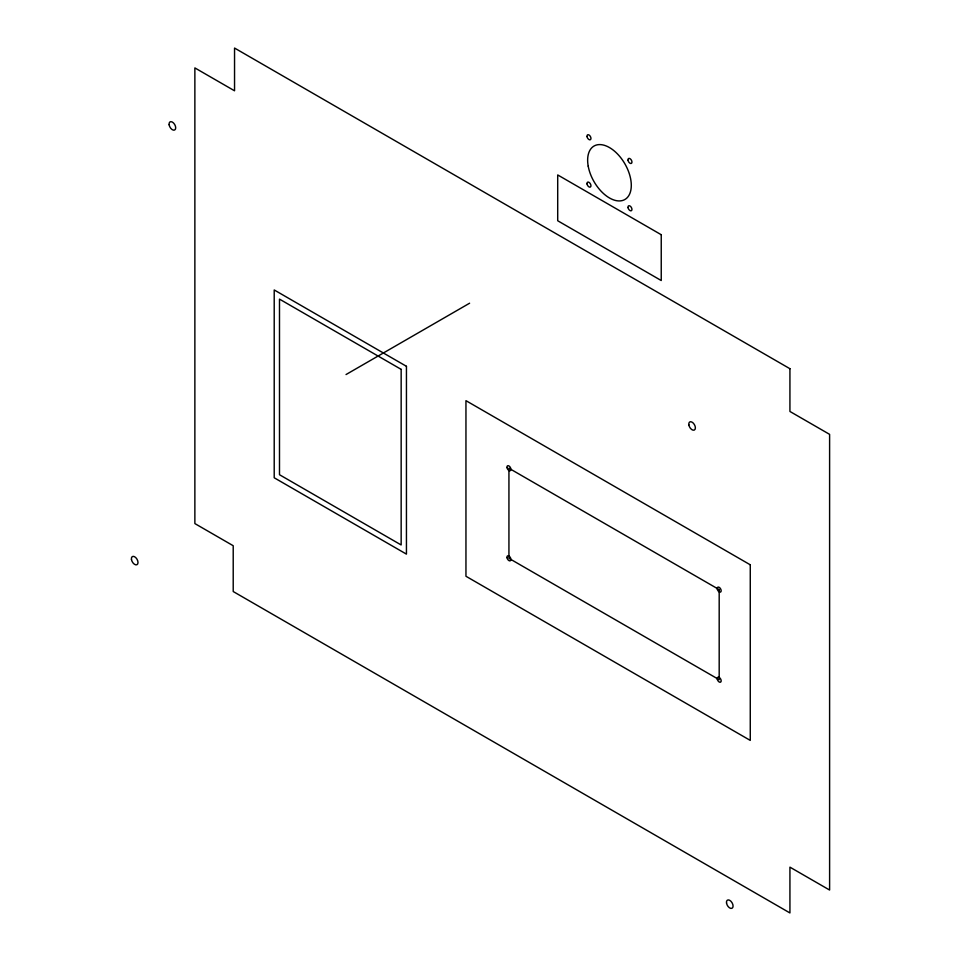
<?xml version="1.0" encoding="UTF-8"?>
<svg xmlns="http://www.w3.org/2000/svg" width="961" height="961" viewBox="0 0 961 961"><rect width="100%" height="100%" fill="white"/><g stroke="black" fill="none" stroke-linecap="round" stroke-linejoin="round"><path stroke-width="1.44" d="M346.032 374.55L469.605 303.208M661.24 234.724L557.704 174.938L557.704 220.754L661.24 280.528L661.24 234.724M789.93 368.712L234.544 48.05L234.544 90.802L194.867 67.907L194.867 523.577L233.211 545.728L233.211 591.532L789.93 912.95L789.93 867.146L829.607 890.042L829.607 434.36L789.93 411.464L789.93 368.712M406.443 366.309L274.209 289.958L274.209 477.773L406.443 554.125L406.443 366.309M750.265 564.804L465.953 400.665L465.953 576.264L750.265 740.402L750.265 564.804M401.157 369.36L279.495 299.123L279.495 474.722L401.157 544.959L401.157 369.36M719.188 589.622L508.934 468.223L508.934 558.317L719.188 679.703L719.188 589.622M717.242 679.019A2.811 1.622 60 0 0 720.486 682.19A2.811 1.622 60 0 0 719.837 677.913A2.811 1.622 60 0 0 717.242 679.019M506.988 557.62A2.811 1.622 60 0 0 510.231 560.804A2.811 1.622 60 0 0 509.582 556.527A2.811 1.622 60 0 0 506.988 557.62M506.988 467.539A2.811 1.622 60 0 0 510.231 470.71A2.811 1.622 60 0 0 509.582 466.433A2.811 1.622 60 0 0 506.988 467.539M717.242 588.925A2.811 1.622 60 0 0 720.486 592.096A2.811 1.622 60 0 0 719.837 587.832A2.811 1.622 60 0 0 717.242 588.925M726.516 903.016A4.673 2.703 60 0 0 731.934 908.301A4.673 2.703 60 0 0 730.853 901.19A4.673 2.703 60 0 0 726.516 903.016M131.453 559.458A4.673 2.703 60 0 0 136.858 564.744A4.673 2.703 60 0 0 135.777 557.62A4.673 2.703 60 0 0 131.453 559.458M169.136 124.774A4.673 2.703 60 0 0 174.554 130.059A4.673 2.703 60 0 0 173.473 122.936A4.673 2.703 60 0 0 169.136 124.774M688.833 424.81A4.673 2.703 60 0 0 694.25 430.096A4.673 2.703 60 0 0 693.157 422.984A4.673 2.703 60 0 0 688.833 424.81M588.204 166.145A30.86 17.815 60 0 0 624.338 199.792A30.86 17.815 60 0 0 615.869 152.367A30.86 17.815 60 0 0 588.204 166.145M628.026 207.576A2.811 1.622 60 0 0 631.269 210.747A2.811 1.622 60 0 0 630.62 206.483A2.811 1.622 60 0 0 628.026 207.576M587.027 183.911A2.811 1.622 60 0 0 590.27 187.083A2.811 1.622 60 0 0 589.622 182.818A2.811 1.622 60 0 0 587.027 183.911M587.027 136.582A2.811 1.622 60 0 0 590.27 139.753A2.811 1.622 60 0 0 589.622 135.477A2.811 1.622 60 0 0 587.027 136.582M628.026 160.247A2.811 1.622 60 0 0 631.269 163.418A2.811 1.622 60 0 0 630.62 159.142A2.811 1.622 60 0 0 628.026 160.247"/></g></svg>
